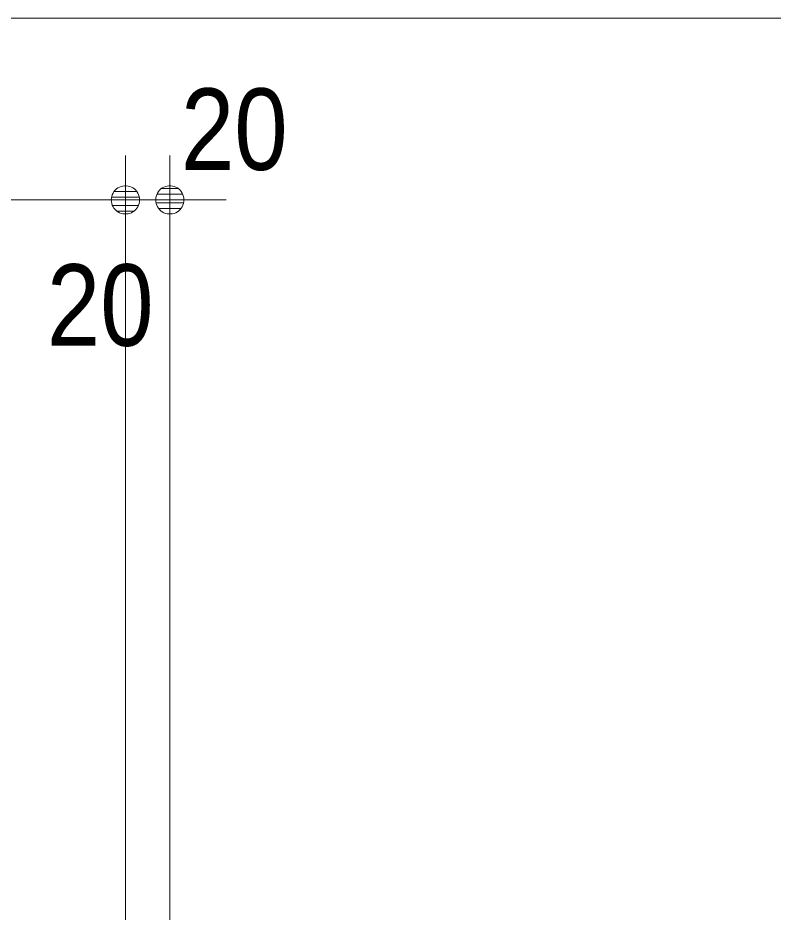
# Model space of a CAD drawing. Units: millimetres, scale not verified. Extents: x -6062 to 6062, y -3045 to 3045.
# Drawn here: x -4306.8 to -3966.6, y 415.2 to 820.9 of the extents above; entities that cross this region are included whole.
import ezdxf
from ezdxf.enums import TextEntityAlignment as Align

# ---------------------------------------------------------------- set-up
doc = ezdxf.new("R2010")
doc.units = ezdxf.units.MM
doc.header["$LTSCALE"] = 20
for name, color, linetype, lineweight in [('0-0_2寸法-1', 7, 'Continuous', 9), ('0-1_0', 7, 'Continuous', 9), ('0-3_2寸法-2', 7, 'Continuous', 9)]:
    doc.layers.add(name, color=color, linetype=linetype, lineweight=lineweight)
doc.styles.add('ＭＳ Ｐゴシック', font='')
doc.styles.get('ＭＳ Ｐゴシック').set_extended_font_data('MS PGothic')

# ---------------------------------------------------------------- blocks, each defined once
blk = doc.blocks.new('_Dot')
at = {"layer": '0-1_0'}
for p, q in [((-10, 0), (-20, 0)), ((9.78, 2), (-9.78, 2)), ((7.99, 6), (-7.99, 6)), ((9.16, -3.98), (-9.16, -3.98)), ((6, -7.98), (-6, -7.98))]:
    blk.add_line(p, q, dxfattribs=at)
for points in [[(10, 0), (9.92, 1.25), (9.69, 2.49), (9.3, 3.68), (8.76, 4.82), (8.09, 5.88), (7.29, 6.85), (6.37, 7.71), (5.36, 8.44), (4.26, 9.05), (3.09, 9.51), (1.87, 9.82), (0.63, 9.98), (-0.63, 9.98), (-1.87, 9.82), (-3.09, 9.51), (-4.26, 9.05), (-5.36, 8.44), (-6.37, 7.71), (-7.29, 6.85), (-8.09, 5.88), (-8.76, 4.82), (-9.3, 3.68), (-9.69, 2.49), (-9.92, 1.25), (-10, 0), (0, 0)], [(-10, 0), (-9.92, -1.25), (-9.69, -2.49), (-9.3, -3.68), (-8.76, -4.82), (-8.09, -5.88), (-7.29, -6.85), (-6.37, -7.71), (-5.36, -8.44), (-4.26, -9.05), (-3.09, -9.51), (-1.87, -9.82), (-0.63, -9.98), (0.63, -9.98), (1.87, -9.82), (3.09, -9.51), (4.26, -9.05), (5.36, -8.44), (6.37, -7.71), (7.29, -6.85), (8.09, -5.88), (8.76, -4.82), (9.3, -3.68), (9.69, -2.49), (9.92, -1.25), (10, 0), (0, 0)]]:
    blk.add_lwpolyline(points, close=True, dxfattribs=at)

msp = doc.modelspace()

# ---------------------------------------------------------------- linework, layer by layer
at = {"layer": '0-0_2寸法-1'}
for p, q in [((-5581.79, 820.89), (-848.21, 820.89)), ((-4258.5, 415.25), (-4258.5, 759.1)), ((-4271.21, 739.1), (-5574.79, 739.1))]:
    msp.add_line(p, q, dxfattribs=at)
at = {"layer": '0-3_2寸法-2'}
for p, q in [((-4258.5, 415.25), (-4258.5, 759.1)), ((-4238.5, 415.25), (-4238.5, 759.1)), ((-4271.21, 739.1), (-4283.92, 739.1)), ((-4258.5, 739.1), (-4238.5, 739.1)), ((-4225.79, 739.1), (-4213.08, 739.1))]:
    msp.add_line(p, q, dxfattribs=at)

# ---------------------------------------------------------------- block references
at = {"layer": '0-0_2寸法-1', "xscale": 0.6356201, "yscale": 0.6356201}
msp.add_blockref('_Dot', (-4258.5, 739.1), dxfattribs=at)
at = {"layer": '0-3_2寸法-2', "xscale": 0.6356201, "yscale": 0.6356201}
msp.add_blockref('_Dot', (-4258.5, 739.1), dxfattribs=at)
at = {"layer": '0-3_2寸法-2', "xscale": 0.6356201, "yscale": 0.6356201, "rotation": 180}
msp.add_blockref('_Dot', (-4238.5, 739.1), dxfattribs=at)

# ---------------------------------------------------------------- texts
at = {"layer": '0-3_2寸法-2', "style": 'ＭＳ Ｐゴシック', "width": 0.9}
for p in [(-4233.48, 741.58), (-4293.82, 662.48)]:
    msp.add_text('20', height=36.66, dxfattribs=at).set_placement(p, align=Align.BOTTOM_LEFT)

doc.saveas('drawing.dxf')
